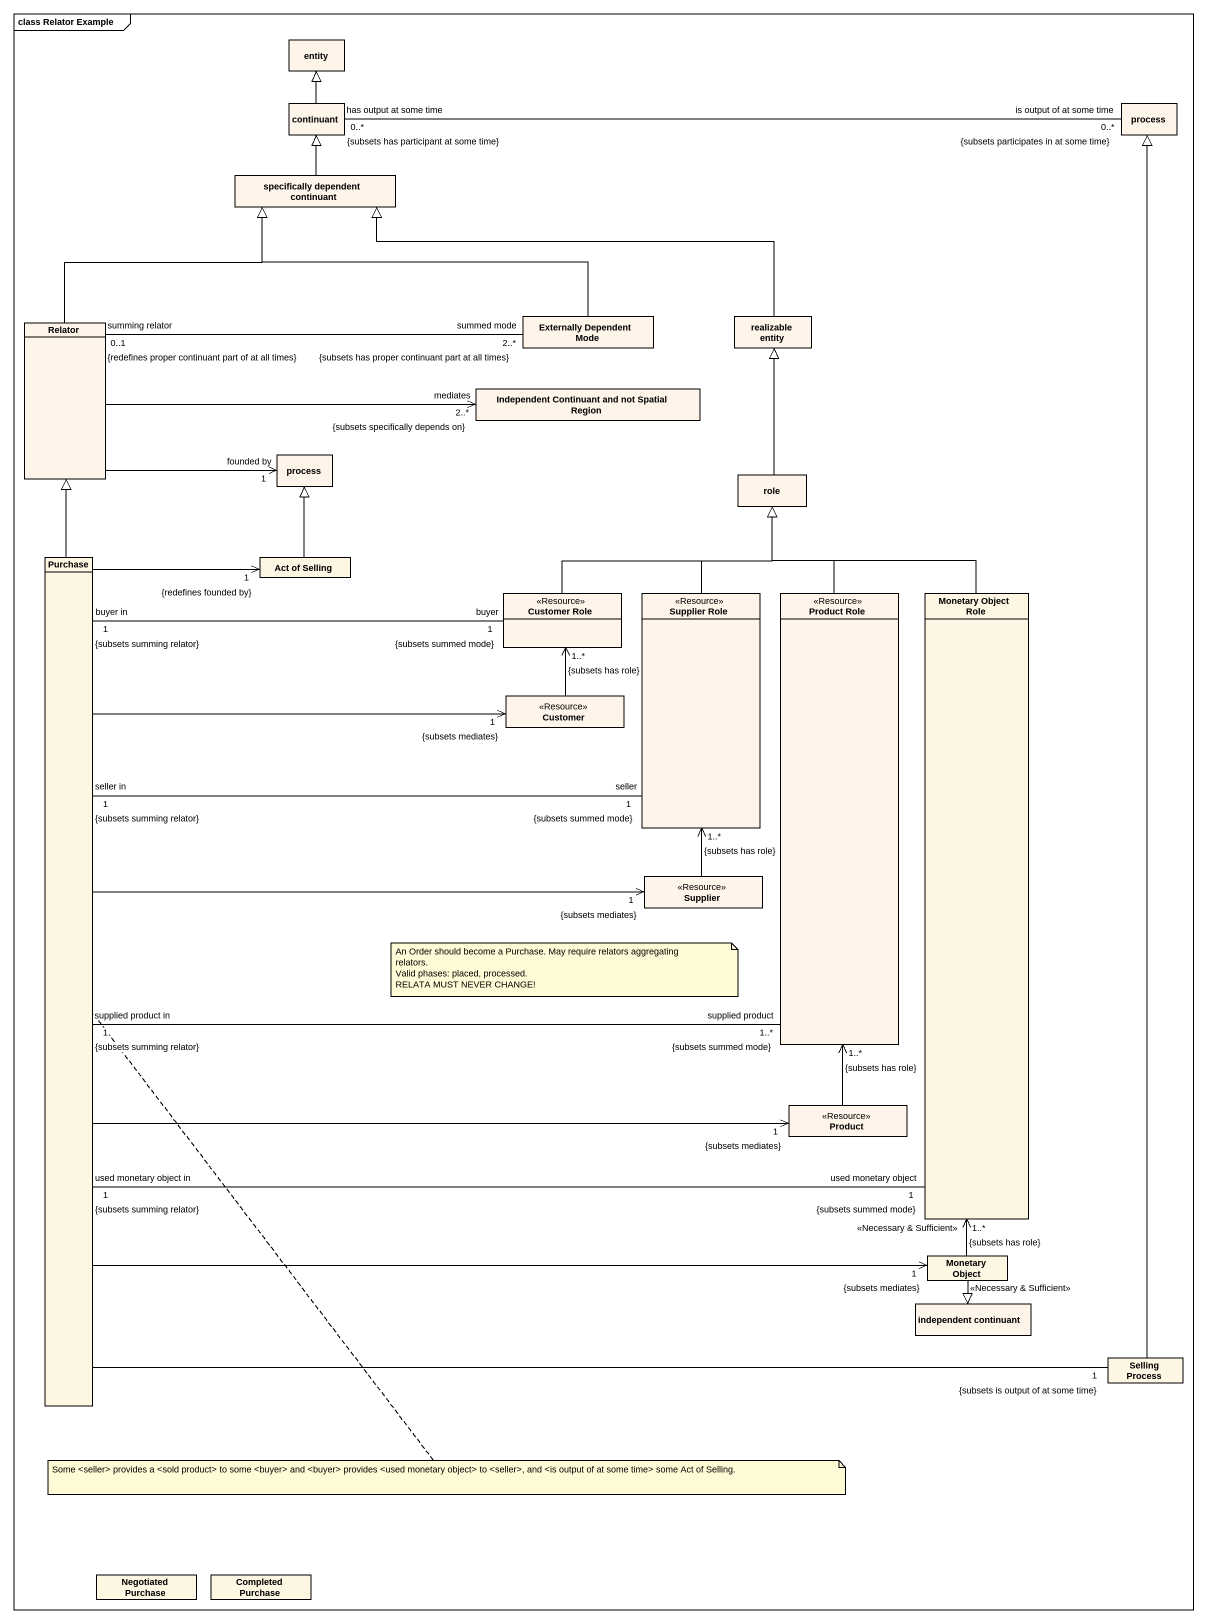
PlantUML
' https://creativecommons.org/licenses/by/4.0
@startuml
mainframe class Relator Example
hide circle
hide empty members
class "entity" as entity_ #FFF4EA
class continuant #FFF4EA
class "process" as process_ #FFF4EA
class "specifically dependent continuant" as specifically_dependent #FFF4EA
class Relator #FFF4EA
class "Externally Dependent Mode" as Externally_Dependent_Mode #FFF4EA
class "realizable entity" as realizable_entity #FFF4EA
class "Independent Continuant and not Spatial Region" as Independent_Continuant_and #FFF4EA
class "process" as process__2 #FFF4EA
class role #FFF4EA
class Purchase
class "Act of Selling" as Act_of_Selling
class "Customer Role" as Customer_Role <<Resource>> #FFF4EA
class "Supplier Role" as Supplier_Role <<Resource>> #FFF4EA
class "Product Role" as Product_Role <<Resource>> #FFF4EA
class "Monetary Object Role" as Monetary_Object_Role
class Customer <<Resource>> #FFF4EA
class Supplier <<Resource>> #FFF4EA
class Product <<Resource>> #FFF4EA
class "Monetary Object" as Monetary_Object
class "independent continuant" as independent_continuant #FFF4EA
class "Selling Process" as Selling_Process
class "Negotiated Purchase" as Negotiated_Purchase
class "Completed Purchase" as Completed_Purchase
continuant -up-|> entity_
continuant "has output at some time\n0..*\n{subsets has participant at some time}" -right- "is output of at some time\n0..*\n{subsets participates in at some time}" process_
specifically_dependent -up-|> continuant
Relator -up-|> specifically_dependent
Relator -right-> "mediates\n2..*\n{subsets specifically depends on}" Independent_Continuant_and
Relator -right-> "founded by\n1" process__2
Externally_Dependent_Mode -left-|> specifically_dependent
Externally_Dependent_Mode "2..*\n{subsets has proper continuant part at all times}\nsummed mode" -left- "0..1\n{redefines proper continuant part of at all times}\nsumming relator" Relator
realizable_entity -left-|> specifically_dependent
role -up-|> realizable_entity
Purchase -up-|> Relator
Purchase -up-> "1\n{redefines founded by}" Act_of_Selling
Purchase "buyer in\n1\n{subsets summing relator}" -up- "buyer\n1\n{subsets summed mode}" Customer_Role
Purchase "seller in\n1\n{subsets summing relator}" -right- "seller\n1\n{subsets summed mode}" Supplier_Role
Purchase "supplied product in\n1\n{subsets summing relator}" -right- "supplied product\n1..*\n{subsets summed mode}" Product_Role
Purchase "used monetary object in\n1\n{subsets summing relator}" -right- "used monetary object\n1\n{subsets summed mode}" Monetary_Object_Role
Purchase -right-> "1\n{subsets mediates}" Customer
Purchase -right-> "1\n{subsets mediates}" Supplier
Purchase -right-> "1\n{subsets mediates}" Product
Purchase -right-> "1\n{subsets mediates}" Monetary_Object
Purchase -right- "1\n{subsets is output of at some time}" Selling_Process
Act_of_Selling -up-|> process__2
Customer_Role -up-|> role
Supplier_Role -up-|> role
Product_Role -up-|> role
Monetary_Object_Role -up-|> role
Customer -up-> "1..*\n{subsets has role}" Customer_Role
Supplier -up-> "1..*\n{subsets has role}" Supplier_Role
Product -up-> "1..*\n{subsets has role}" Product_Role
Monetary_Object -up-> "1..*\n{subsets has role}\n<<Necessary & Sufficient>>" Monetary_Object_Role
Monetary_Object --|> independent_continuant : <<Necessary & Sufficient>>
Selling_Process -up-|> process_
note as N1
  An Order should become a Purchase. May require relators aggregating relators.
  Valid phases: placed, processed.
  RELATA MUST NEVER CHANGE!
end note
note bottom of Purchase : Some <seller> provides a <sold product> to some <buyer> and <buyer> provides <used monetary object> to <seller>, and <is output of at some time> some Act of Selling.
@enduml
